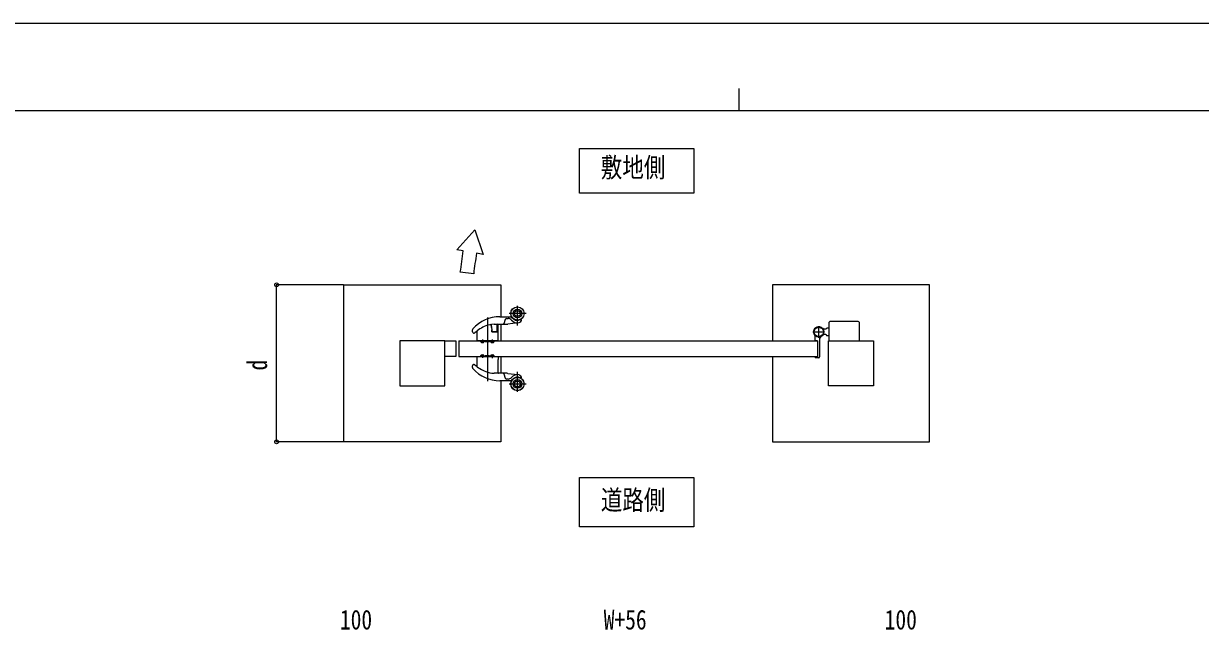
# Model space of a CAD drawing. Units: millimetres, scale not verified. Extents: x -4205 to 4205, y -2970 to 2970.
# Drawn here: x -1600 to 1024, y 1609 to 2970 of the extents above; entities that cross this region are included whole.
import ezdxf
from ezdxf.enums import TextEntityAlignment as Align

# ---------------------------------------------------------------- set-up
doc = ezdxf.new("R2010")
doc.units = ezdxf.units.MM
doc.header["$LTSCALE"] = 12
for name, color, linetype in [('0-2_USER1', 3, 'Continuous'), ('0-3_YKK_A1', 4, 'Continuous'), ('0-4_YKK_D', 6, 'Continuous'), ('0-5_YKK_ZWAK', 7, 'Continuous')]:
    doc.layers.add(name, color=color, linetype=linetype)
doc.styles.add('ＭＳ ゴシック', font='')
doc.styles.get('ＭＳ ゴシック').set_extended_font_data('MS Gothic')

msp = doc.modelspace()

# ---------------------------------------------------------------- linework, layer by layer
at = {"layer": '0-2_USER1'}
for points in [[(-360.37, 2591.31), (-360.37, 2691.31), (-105.7, 2691.31), (-105.7, 2591.31)], [(-360.37, 1847), (-360.37, 1957), (-105.7, 1957), (-105.7, 1847)]]:
    msp.add_lwpolyline(points, close=True, dxfattribs=at)
at = {"layer": '0-3_YKK_A1'}
for p, q in [((-594.13, 2509.79), (-634.35, 2465.27)), ((-594.13, 2509.79), (-575.27, 2454.85)), ((-620.01, 2462.74), (-634.35, 2465.27)), ((-575.27, 2454.85), (-590.04, 2457.46)), ((-596.48, 2411.88), (-626.31, 2415.06)), ((-498.98, 2296.12), (-498.98, 2340.6)), ((-565.98, 2314.4), (-565.98, 2172.54)), ((-537.98, 2316), (-513.12, 2316)), ((-526.13, 2309.88), (-529.05, 2300.41)), ((-523.26, 2312), (-519.89, 2312)), ((-479.68, 2323), (-517.28, 2323)), ((-598.98, 2282.26), (-598.98, 2286.65)), ((-588.98, 2262), (-588.98, 2283.81)), ((-557.37, 2298.31), (-557.38, 2298.31)), ((-556.83, 2291.99), (-557.36, 2298.06)), ((-557.35, 2298.17), (-556.82, 2292.14)), ((-556.82, 2292.14), (-556.36, 2286.86)), ((-555.98, 2282.3), (-556.39, 2287.01)), ((-556.36, 2286.86), (-556.02, 2282.96)), ((-550.98, 2299), (-530.94, 2299)), ((-544.98, 2297), (-544.98, 2295.23)), ((-544.48, 2297.5), (-544.48, 2285)), ((-544.48, 2285), (-544.48, 2282.3)), ((-541.98, 2285), (-544.48, 2285)), ((-541.98, 2285), (-541.98, 2298)), ((-541.98, 2262), (-541.98, 2285)), ((-535.98, 2299), (-535.98, 2262)), ((-529.48, 2299), (-530.94, 2299)), ((-497.79, 2302.27), (-520.52, 2299.54)), ((173.02, 2269), (173.02, 2295)), ((188.52, 2288), (182.83, 2288)), ((188.52, 2288), (191.02, 2290.5)), ((196.02, 2290.5), (191.02, 2290.5)), ((196.02, 2262), (196.02, 2303.5)), ((261.02, 2305.5), (198.02, 2305.5)), ((263.02, 2303.5), (263.02, 2262)), ((-541.98, 2262), (-588.98, 2262)), ((-580.78, 2262), (-580.78, 2261)), ((-580.78, 2261), (-573.18, 2261)), ((-580.38, 2259.88), (-580.48, 2261)), ((-576.98, 2265.03), (-576.98, 2257.43)), ((-573.48, 2261), (-573.58, 2259.88)), ((-573.18, 2261), (-573.18, 2262)), ((-570.98, 2260.3), (-570.98, 2262)), ((-561.28, 2260), (-570.68, 2260)), ((-560.98, 2262), (-560.98, 2260.3)), ((-558.38, 2259.88), (-558.48, 2261)), ((-555.98, 2282.3), (-544.48, 2282.3)), ((-545.48, 2282.5), (-555.52, 2282.5)), ((-554.98, 2265.47), (-554.98, 2257.43)), ((-551.48, 2261), (-551.58, 2259.88)), ((160.02, 2282), (186.02, 2282)), ((165.02, 2262.8), (165.02, 2271.84)), ((169.72, 2262.3), (165.52, 2262.3)), ((170.02, 2262), (170.02, 2227)), ((175.02, 2267.06), (175.02, 2226.5)), ((188.52, 2276), (182.83, 2276)), ((188.52, 2276), (191.02, 2273.5)), ((196.02, 2273.5), (191.02, 2273.5)), ((-576.98, 2231.57), (-576.98, 2223.97)), ((-554.98, 2231.57), (-554.98, 2223.53)), ((-598.98, 2202.35), (-598.98, 2206.74)), ((-588.98, 2227), (-541.98, 2227)), ((-588.98, 2205.19), (-588.98, 2227)), ((-580.48, 2228), (-580.38, 2229.12)), ((-573.58, 2229.12), (-573.48, 2228)), ((-570.98, 2227), (-570.98, 2228.7)), ((-561.28, 2229), (-570.68, 2229)), ((-560.98, 2227), (-560.98, 2228.7)), ((-558.78, 2228), (-558.78, 2227)), ((-551.18, 2228), (-558.78, 2228)), ((-558.48, 2228), (-558.38, 2229.12)), ((-551.58, 2229.12), (-551.48, 2228)), ((-551.18, 2227), (-551.18, 2228)), ((-541.98, 2227), (-541.98, 2224)), ((-541.98, 2224), (-541.98, 2220.5)), ((-541.98, 2190.5), (-541.98, 2220.5)), ((-535.98, 2227), (-535.98, 2190)), ((165.02, 2226.2), (165.02, 2225.5)), ((169.72, 2226.7), (165.52, 2226.7)), ((173.02, 2224.5), (166.02, 2224.5)), ((-530.94, 2190), (-550.98, 2190)), ((-530.94, 2190), (-529.48, 2190)), ((-529.05, 2188.59), (-526.13, 2179.12)), ((-520.52, 2189.46), (-497.79, 2186.73)), ((-498.98, 2148.4), (-498.98, 2192.88)), ((-513.12, 2173), (-537.98, 2173)), ((-519.89, 2177), (-523.26, 2177)), ((-517.28, 2166), (-479.68, 2166))]:
    msp.add_line(p, q, dxfattribs=at)
for points in [[(-885.98, 2387), (-535.98, 2387), (-535.98, 2316)], [(-535.98, 2173), (-535.98, 2037), (-885.98, 2037), (-885.98, 2387)], [(420.02, 2387), (70.02, 2387), (70.02, 2262)], [(70.02, 2227), (70.02, 2037), (420.02, 2037), (420.02, 2387)], [(-544.98, 2295.23), (-544.98, 2285.8), (-544.98, 2283)], [(-629.98, 2262), (-629.98, 2227), (170.02, 2227)], [(-629.98, 2262), (170.02, 2262), (170.02, 2227)], [(-558.78, 2262), (-558.78, 2261), (-551.18, 2261), (-551.18, 2262)], [(-573.18, 2227), (-573.18, 2228), (-580.78, 2228), (-580.78, 2227)]]:
    msp.add_lwpolyline(points, dxfattribs=at)
for points in [[(-760.98, 2162), (-660.98, 2162), (-660.98, 2262), (-760.98, 2262)], [(-660.98, 2262), (-635.98, 2262), (-635.98, 2227), (-660.98, 2227)], [(295.02, 2162), (195.02, 2162), (195.02, 2262), (295.02, 2262)]]:
    msp.add_lwpolyline(points, close=True, dxfattribs=at)
for centre, radius in [((-498.98, 2323), 15), ((-498.98, 2323), 14.7), ((-498.98, 2323), 9.71), ((-498.98, 2323), 6.62), ((173.02, 2282), 11.5), ((173.02, 2282), 10.35), ((-498.98, 2166), 15), ((-498.98, 2166), 14.7), ((-498.98, 2166), 9.71), ((-498.98, 2166), 6.62)]:
    msp.add_circle(centre, radius, dxfattribs=at)
for centre, radius, start, end in [((-8621.1, 3494.64), 8067.36, 352.30953, 352.65116), ((73.02, 2340.56), 673.28, 170.00114, 173.91932), ((-537.98, 2236), 80, 90.00041, 138.8719), ((-523.26, 2309), 3, 90, 162.89708), ((-519.89, 2302), 10, 39.77031, 90), ((-513.12, 2314.5), 1.5, 31.00806, 89.99901), ((-498.98, 2323), 15, 211.00806, 297.32214), ((-491.41, 2308.34), 1.5, 332.99743, 117.32214), ((-595.98, 2286.65), 3, 138.8714, 180), ((-539.81, 2221.16), 80, 111.86371, 132.59171), ((-587.98, 2283.81), 1, 141.82148, 180), ((-550.98, 2249), 50, 90.00002, 111.86372), ((-557.86, 2298.02), 0.5, 5, 97.98573), ((-559.34, 2298), 2, 5, 16.92345), ((-541.98, 2297), 3, 138.18969, 180), ((-542.98, 2297.5), 1.5, 90, 180), ((-542.98, 2298), 1, 0, 90), ((-530.96, 2301), 2, 270, 330), ((-529.48, 2374), 75, 270, 276.85992), ((-530.96, 2301), 2, 330, 342.89708), ((-498.98, 2319.4), 17.2, 219.77031, 270), ((-498.98, 2323), 15, 261.17985, 278.82015), ((-498.98, 2312.2), 10, 270, 276.85992), ((-498.98, 2312.2), 10, 276.85992, 332.99743), ((173.02, 2282), 11.5, 295.10278, 218.01228), ((198.02, 2303.5), 2, 90, 180), ((261.02, 2303.5), 2, 0, 90), ((-595.98, 2282.25), 3, 179.8597, 312.73203), ((-579.09, 2259.99), 1.3, 185, 254.11915), ((-576.98, 2267.4), 9, 254.11915, 285.88085), ((-574.87, 2259.99), 1.3, 285.88085, 355), ((-570.68, 2260.3), 0.3, 180, 270), ((-561.28, 2260.3), 0.3, 270, 0), ((-557.09, 2259.99), 1.3, 185, 254.11915), ((-554.98, 2267.4), 9, 254.11915, 285.88085), ((-555.52, 2283), 0.5, 185, 270), ((-552.87, 2259.99), 1.3, 285.88085, 355), ((-545.48, 2283), 0.5, 270, 0), ((160.02, 2271.84), 5, 0, 38.01228), ((165.52, 2262.8), 0.5, 180, 270), ((169.72, 2262), 0.3, 0, 90), ((180.02, 2267.06), 5, 115.10278, 179.99998), ((-595.98, 2206.75), 3, 47.26797, 180.1403), ((-539.81, 2267.84), 80, 227.40829, 248.13629), ((-587.98, 2205.19), 1, 180, 218.17852), ((-579.09, 2229.01), 1.3, 105.88085, 175), ((-576.98, 2221.6), 9, 74.11915, 105.88085), ((-574.87, 2229.01), 1.3, 5, 74.11915), ((-570.68, 2228.7), 0.3, 90, 180), ((-561.28, 2228.7), 0.3, 0, 90), ((-557.09, 2229.01), 1.3, 105.88085, 175), ((-554.98, 2221.6), 9, 74.11915, 105.88085), ((-552.87, 2229.01), 1.3, 5, 74.11915), ((165.52, 2226.2), 0.5, 90, 180), ((166.02, 2225.5), 1, 180, 270), ((169.72, 2227), 0.3, 270, 0), ((173.02, 2226.5), 2, 270, 0), ((-595.98, 2202.35), 3, 180, 221.1286), ((-537.98, 2253), 80, 221.1281, 269.99959), ((-550.98, 2240), 50, 248.13628, 269.99998), ((-542.98, 2190.5), 1, 354.60366, 0), ((-541.18, 2191), 1, 216.44456, 270), ((-530.96, 2188), 2, 30, 90), ((-529.48, 2115), 75, 83.14008, 90), ((-530.96, 2188), 2, 17.10292, 30), ((-523.26, 2180), 3, 197.10292, 270), ((-519.89, 2187), 10, 270, 320.22969), ((-498.98, 2169.6), 17.2, 90, 140.22969), ((-498.98, 2166), 15, 62.67786, 148.99194), ((-498.98, 2166), 15, 81.17985, 98.82015), ((-498.98, 2176.8), 10, 83.14008, 90), ((-498.98, 2176.8), 10, 27.00257, 83.14008), ((-491.41, 2180.66), 1.5, 242.67786, 27.00257), ((-513.12, 2174.5), 1.5, 270.00099, 328.99194)]:
    msp.add_arc(centre, radius, start, end, dxfattribs=at)
at = {"layer": '0-4_YKK_D'}
for p, q in [((-886.98, 2387), (-1036.98, 2387)), ((-1035.98, 2037), (-1035.98, 2387)), ((-886.98, 2037), (-1036.98, 2037))]:
    msp.add_line(p, q, dxfattribs=at)
for centre in [(-1035.98, 2387), (-1035.98, 2037)]:
    msp.add_circle(centre, 4.25, dxfattribs=at)
at = {"layer": '0-5_YKK_ZWAK'}
for p, q in [((-4.98, 2825), (-4.98, 2775)), ((3895.02, 2775), (-3904.98, 2775))]:
    msp.add_line(p, q, dxfattribs=at)
msp.add_lwpolyline([(-4205, -2970), (4205, -2970), (4205, 2970), (-4205, 2970)], close=True, dxfattribs=at)

# ---------------------------------------------------------------- texts
at = {"layer": '0-2_USER1', "style": 'ＭＳ ゴシック', "width": 0.8}
for s, p in [('敷地側', (-313.04, 2613.8)), ('道路側', (-313.04, 1872))]:
    msp.add_text(s, height=43.99, dxfattribs=at).set_placement(p, align=Align.BOTTOM_LEFT)
at = {"layer": '0-4_YKK_D', "style": 'ＭＳ ゴシック', "width": 0.8}
msp.add_text('d', height=43.99, rotation=90, dxfattribs=at).set_placement((-1043.98, 2196), align=Align.BOTTOM_LEFT)
for s, p in [('100', (-894.78, 1605)), ('W+56', (-306.58, 1605)), ('100', (320.02, 1605))]:
    msp.add_text(s, height=43.99, dxfattribs=at).set_placement(p, align=Align.BOTTOM_LEFT)

doc.saveas('drawing.dxf')
